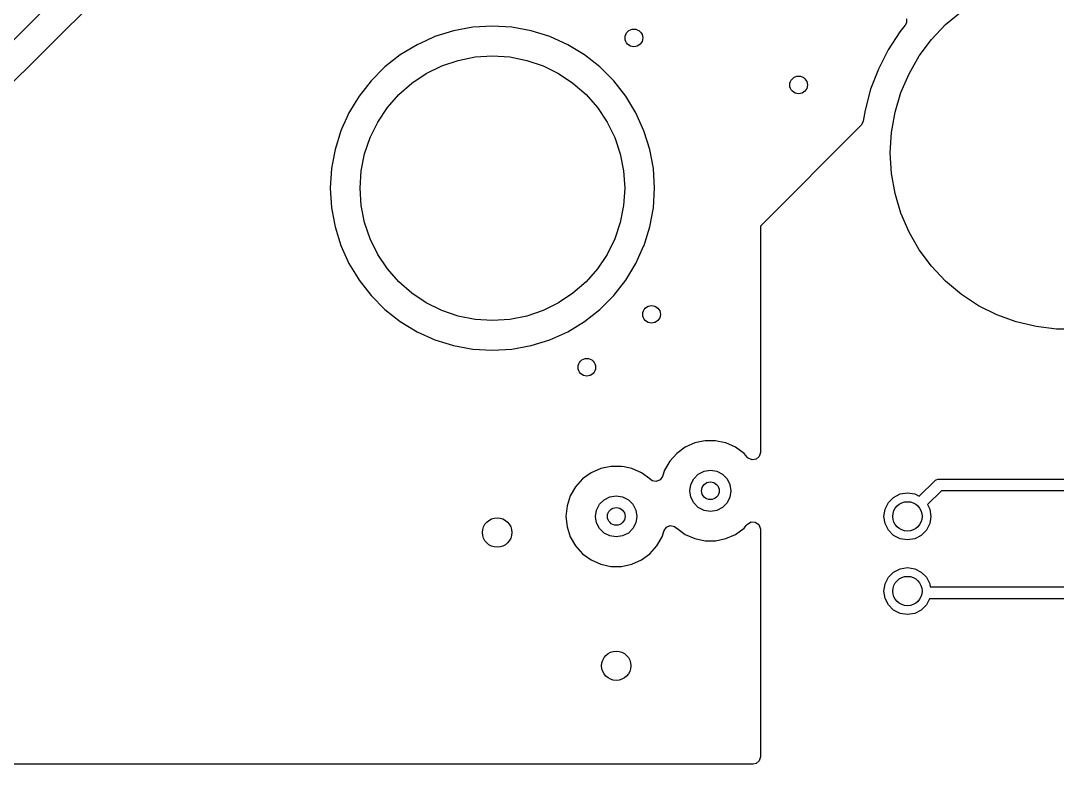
# Model space of a CAD drawing. Extents: x 70 to 224, y -154 to -54.
# Drawn here: x 113.28 to 130.9, y -154.15 to -141.51 of the extents above; entities that cross this region are included whole.
import ezdxf

# ---------------------------------------------------------------- set-up
doc = ezdxf.new("R2010")
doc.units = 0
doc.layers.add('BLACK', color=7, linetype='CONTINUOUS')

msp = doc.modelspace()

# ---------------------------------------------------------------- linework, layer by layer
at = {"layer": 'BLACK', "linetype": 'CONTINUOUS'}
for p, q in [((115.287132, -139.7), (111.425, -143.562132)), ((111.961814, -143.733131), (115.523007, -140.171937)), ((128.332893, -141.472818), (128.332897, -141.542688)), ((128.999275, -141.572879), (129.266524, -141.34863)), ((120.962858, -141.619564), (120.635559, -141.679544)), ((120.962863, -141.619563), (120.962858, -141.619564)), ((121.295, -141.599473), (120.962863, -141.619563)), ((121.627136, -141.619563), (121.295, -141.599473)), ((121.627141, -141.619563), (121.627136, -141.619563)), ((121.627142, -141.619564), (121.627141, -141.619563)), ((121.954441, -141.679544), (121.627142, -141.619564)), ((128.310285, -141.585794), (128.222147, -141.694636)), ((128.332897, -141.542688), (128.310285, -141.585794)), ((128.759867, -141.826637), (128.999275, -141.572879)), ((120.317877, -141.778537), (120.160846, -141.849211)), ((120.317879, -141.778536), (120.317877, -141.778537)), ((120.317895, -141.77853), (120.317879, -141.778536)), ((120.63555, -141.679546), (120.317895, -141.77853)), ((120.635556, -141.679544), (120.63555, -141.679546)), ((120.635559, -141.679544), (120.635556, -141.679544)), ((121.954445, -141.679545), (121.954441, -141.679544)), ((121.954449, -141.679546), (121.954445, -141.679545)), ((122.272104, -141.77853), (121.954449, -141.679546)), ((122.272116, -141.778534), (122.272104, -141.77853)), ((122.272123, -141.778537), (122.272116, -141.778534)), ((122.575557, -141.915102), (122.272123, -141.778537)), ((128.222147, -141.694636), (128.02232, -142.002343)), ((128.551537, -142.106473), (128.759867, -141.826637)), ((120.014445, -141.915101), (119.729673, -142.087251)), ((120.014447, -141.9151), (120.014445, -141.915101)), ((120.160846, -141.849211), (120.014447, -141.9151)), ((122.860318, -142.087246), (122.575557, -141.915102)), ((128.02232, -142.002343), (127.855746, -142.32926)), ((119.729673, -142.087251), (119.467744, -142.29246)), ((120.433962, -142.276271), (120.712657, -142.181667)), ((120.712657, -142.181667), (121.001316, -142.124249)), ((121.001316, -142.124249), (121.295, -142.105)), ((121.295, -142.105), (121.588684, -142.124249)), ((121.588684, -142.124249), (121.877343, -142.181667)), ((121.877343, -142.181667), (122.156038, -142.276271)), ((122.860326, -142.087251), (122.860318, -142.087246)), ((123.122255, -142.29246), (122.860326, -142.087251)), ((128.377102, -142.408602), (128.551537, -142.106473)), ((119.467744, -142.29246), (119.23246, -142.527744)), ((120.17, -142.406443), (120.433962, -142.276271)), ((122.156038, -142.276271), (122.42, -142.406443)), ((123.357539, -142.527744), (123.122255, -142.29246)), ((127.855746, -142.32926), (127.72426, -142.671793)), ((119.23246, -142.527744), (119.027251, -142.789673)), ((119.925287, -142.569955), (120.17, -142.406443)), ((122.42, -142.406443), (122.664713, -142.569955)), ((123.562748, -142.789673), (123.357539, -142.527744)), ((128.238922, -142.72894), (128.377102, -142.408602)), ((119.70401, -142.76401), (119.925287, -142.569955)), ((122.664713, -142.569955), (122.88599, -142.76401)), ((127.72426, -142.671793), (127.629294, -143.026209)), ((119.027251, -142.789673), (118.945009, -142.925719)), ((119.509955, -142.985287), (119.70401, -142.76401)), ((122.88599, -142.76401), (123.080045, -142.985287)), ((123.562751, -142.789678), (123.562748, -142.789673)), ((123.562754, -142.789682), (123.562751, -142.789678)), ((123.734898, -143.074443), (123.562754, -142.789682)), ((128.138865, -143.063152), (128.238922, -142.72894)), ((118.866768, -143.055146), (118.855101, -143.074445)), ((118.945009, -142.925719), (118.866768, -143.055146)), ((119.346443, -143.23), (119.509955, -142.985287)), ((123.080045, -142.985287), (123.243557, -143.23)), ((127.629294, -143.026209), (127.598993, -143.217515)), ((128.078285, -143.406721), (128.138865, -143.063152)), ((118.818621, -143.1555), (118.729791, -143.352873)), ((118.8551, -143.074447), (118.818621, -143.1555)), ((118.855101, -143.074445), (118.8551, -143.074447)), ((119.216271, -143.493962), (119.346443, -143.23)), ((123.243557, -143.23), (123.373729, -143.493962)), ((123.871463, -143.377877), (123.734898, -143.074443)), ((127.598993, -143.217515), (127.569063, -143.280649)), ((118.71853, -143.377895), (118.619546, -143.69555)), ((118.718536, -143.37788), (118.71853, -143.377895)), ((118.729791, -143.352873), (118.718536, -143.37788)), ((123.871467, -143.37789), (123.871463, -143.377877)), ((123.871469, -143.377895), (123.871467, -143.37789)), ((123.926521, -143.554567), (123.871469, -143.377895)), ((127.564201, -143.285797), (125.85, -144.999999)), ((127.569063, -143.280649), (127.564201, -143.285797)), ((128.058, -143.755), (128.078285, -143.406721)), ((119.121667, -143.772657), (119.216271, -143.493962)), ((123.373729, -143.493962), (123.468333, -143.772657)), ((123.970456, -143.695559), (123.926521, -143.554567)), ((118.619544, -143.695559), (118.576632, -143.929724)), ((118.619546, -143.69555), (118.619544, -143.695556)), ((118.619544, -143.695556), (118.619544, -143.695559)), ((119.064249, -144.061316), (119.121667, -143.772657)), ((123.468333, -143.772657), (123.525751, -144.061316)), ((124.030436, -144.022858), (123.970456, -143.695559)), ((128.078285, -144.103279), (128.058, -143.755)), ((118.576632, -143.929724), (118.559563, -144.022863)), ((118.559563, -144.022863), (118.539473, -144.355)), ((119.045, -144.355), (119.064249, -144.061316)), ((123.525751, -144.061316), (123.545, -144.355)), ((124.050527, -144.355), (124.030436, -144.022858)), ((128.138865, -144.446848), (128.078285, -144.103279)), ((118.539473, -144.355), (118.559563, -144.687136)), ((119.064249, -144.648684), (119.045, -144.355)), ((123.545, -144.355), (123.525751, -144.648684)), ((124.030436, -144.687142), (124.050527, -144.355)), ((128.238922, -144.78106), (128.138865, -144.446848)), ((119.121667, -144.937343), (119.064249, -144.648684)), ((123.525751, -144.648684), (123.468333, -144.937343)), ((118.559563, -144.687136), (118.559563, -144.687141)), ((118.559563, -144.687141), (118.559564, -144.687142)), ((118.559564, -144.687142), (118.619544, -145.014441)), ((123.970456, -145.014441), (124.030436, -144.687142)), ((128.377102, -145.101398), (128.238922, -144.78106)), ((119.216271, -145.216038), (119.121667, -144.937343)), ((123.468333, -144.937343), (123.373729, -145.216038)), ((125.85, -144.999999), (125.85, -148.849937)), ((118.619544, -145.014441), (118.619545, -145.014445)), ((118.619545, -145.014445), (118.619546, -145.014449)), ((118.619546, -145.014449), (118.71853, -145.332104)), ((123.884869, -145.289099), (123.970456, -145.014441)), ((128.551537, -145.403527), (128.377102, -145.101398)), ((118.71853, -145.332104), (118.718534, -145.332116)), ((118.718534, -145.332116), (118.718537, -145.332123)), ((118.718537, -145.332123), (118.855102, -145.635557)), ((119.346443, -145.48), (119.216271, -145.216038)), ((123.373729, -145.216038), (123.243557, -145.48)), ((123.734898, -145.635557), (123.871463, -145.332123)), ((123.871463, -145.332123), (123.871978, -145.330472)), ((123.871978, -145.330472), (123.884869, -145.289099)), ((119.509955, -145.724713), (119.346443, -145.48)), ((123.243557, -145.48), (123.080045, -145.724713)), ((128.759867, -145.683363), (128.551537, -145.403527)), ((118.855102, -145.635557), (118.966417, -145.819694)), ((123.562754, -145.920318), (123.734898, -145.635557)), ((128.999275, -145.937121), (128.759867, -145.683363)), ((118.966417, -145.819694), (119.027251, -145.920326)), ((119.70401, -145.94599), (119.509955, -145.724713)), ((123.080045, -145.724713), (122.88599, -145.94599)), ((119.027251, -145.920326), (119.23246, -146.182255)), ((119.925287, -146.140045), (119.70401, -145.94599)), ((122.88599, -145.94599), (122.664713, -146.140045)), ((123.357542, -146.182252), (123.562754, -145.920318)), ((129.266524, -146.16137), (128.999275, -145.937121)), ((119.23246, -146.182255), (119.467744, -146.417539)), ((120.17, -146.303557), (119.925287, -146.140045)), ((122.664713, -146.140045), (122.42, -146.303557)), ((123.122252, -146.417542), (123.357542, -146.182252)), ((129.558, -146.353076), (129.266524, -146.16137)), ((119.467744, -146.417539), (119.729673, -146.622748)), ((120.433962, -146.433729), (120.17, -146.303557)), ((122.42, -146.303557), (122.156038, -146.433729)), ((122.860318, -146.622754), (123.122252, -146.417542)), ((129.869761, -146.509648), (129.558, -146.353076)), ((120.712657, -146.528333), (120.433962, -146.433729)), ((121.001316, -146.585751), (120.712657, -146.528333)), ((121.295, -146.605), (121.001316, -146.585751)), ((121.588684, -146.585751), (121.295, -146.605)), ((121.877343, -146.528333), (121.588684, -146.585751)), ((122.156038, -146.433729), (121.877343, -146.528333)), ((130.19759, -146.628969), (129.869761, -146.509648)), ((119.729673, -146.622748), (119.729678, -146.622751)), ((119.729678, -146.622751), (119.729682, -146.622754)), ((119.729682, -146.622754), (120.014443, -146.794898)), ((122.575557, -146.794898), (122.860318, -146.622754)), ((130.537055, -146.709423), (130.19759, -146.628969)), ((130.883566, -146.749924), (130.537055, -146.709423)), ((131.232434, -146.749924), (130.883566, -146.749924)), ((120.014443, -146.794898), (120.317877, -146.931463)), ((120.317877, -146.931463), (120.31789, -146.931467)), ((120.31789, -146.931467), (120.317895, -146.931469)), ((120.317895, -146.931469), (120.504873, -146.989733)), ((121.954441, -147.030456), (122.272123, -146.931463)), ((122.272123, -146.931463), (122.575557, -146.794898)), ((120.504873, -146.989733), (120.635559, -147.030456)), ((120.635559, -147.030456), (120.962858, -147.090436)), ((120.962858, -147.090436), (121.295, -147.110527)), ((121.295, -147.110527), (121.627142, -147.090436)), ((121.627142, -147.090436), (121.954441, -147.030456)), ((124.735728, -148.686672), (124.572408, -148.759387)), ((124.735733, -148.68667), (124.735728, -148.686672)), ((124.879954, -148.656015), (124.735733, -148.68667)), ((124.910609, -148.6495), (124.879954, -148.656015)), ((125.089391, -148.6495), (124.910609, -148.6495)), ((125.136594, -148.659533), (125.089391, -148.6495)), ((125.264265, -148.68667), (125.136594, -148.659533)), ((125.264267, -148.686671), (125.264265, -148.68667)), ((125.427593, -148.759388), (125.264267, -148.686671)), ((124.427768, -148.864475), (124.30814, -148.997336)), ((124.572408, -148.759387), (124.427768, -148.864475)), ((125.57223, -148.864474), (125.427593, -148.759388)), ((125.572231, -148.864475), (125.57223, -148.864474)), ((125.572232, -148.864476), (125.572231, -148.864475)), ((125.572235, -148.864478), (125.572232, -148.864476)), ((125.63385, -148.932909), (125.572235, -148.864478)), ((125.85, -148.849937), (125.830315, -148.916976)), ((124.30814, -148.997336), (124.21875, -149.152164)), ((125.644797, -148.94365), (125.63385, -148.932909)), ((125.708353, -148.972675), (125.644797, -148.94365)), ((125.777511, -148.962731), (125.708353, -148.972675)), ((125.830315, -148.916976), (125.777511, -148.962731)), ((122.972408, -149.194387), (122.827768, -149.299475)), ((123.135728, -149.121672), (122.972408, -149.194387)), ((123.135733, -149.12167), (123.135728, -149.121672)), ((123.279954, -149.091015), (123.135733, -149.12167)), ((123.310609, -149.0845), (123.279954, -149.091015)), ((123.489391, -149.0845), (123.310609, -149.0845)), ((123.536594, -149.094533), (123.489391, -149.0845)), ((123.664265, -149.12167), (123.536594, -149.094533)), ((123.664267, -149.121671), (123.664265, -149.12167)), ((123.827593, -149.194388), (123.664267, -149.121671)), ((123.97223, -149.299474), (123.827593, -149.194388)), ((124.218748, -149.152168), (124.184577, -149.257337)), ((124.21875, -149.152164), (124.218748, -149.152168)), ((124.716844, -149.294275), (124.794275, -149.216844)), ((124.794275, -149.216844), (124.891844, -149.16713)), ((124.891844, -149.16713), (125, -149.15)), ((125, -149.15), (125.108156, -149.16713)), ((125.108156, -149.16713), (125.205725, -149.216844)), ((125.205725, -149.216844), (125.283156, -149.294275)), ((122.827768, -149.299475), (122.70814, -149.432336)), ((123.972231, -149.299475), (123.97223, -149.299474)), ((123.972232, -149.299476), (123.972231, -149.299475)), ((123.974494, -149.301988), (123.972232, -149.299476)), ((124.011934, -149.330295), (123.974494, -149.301988)), ((124.08078, -149.34221), (124.011934, -149.330295)), ((124.145139, -149.315012), (124.08078, -149.34221)), ((124.184577, -149.257337), (124.145139, -149.315012)), ((124.65, -149.5), (124.66713, -149.391844)), ((124.66713, -149.391844), (124.716844, -149.294275)), ((125.283156, -149.294275), (125.33287, -149.391844)), ((125.33287, -149.391844), (125.35, -149.5)), ((128.550051, -149.593527), (128.814289, -149.32929)), ((128.814289, -149.32929), (128.829442, -149.316853)), ((128.829442, -149.316853), (128.84, -149.312479)), ((128.84, -149.312479), (128.865491, -149.301921)), ((128.865491, -149.301921), (128.885, -149.3)), ((128.885, -149.3), (140.801024, -149.3)), ((122.618747, -149.58717), (122.563504, -149.757192)), ((122.61875, -149.587164), (122.618747, -149.58717)), ((122.70814, -149.432336), (122.61875, -149.587164)), ((123.291844, -149.60213), (123.4, -149.585)), ((123.4, -149.585), (123.508156, -149.60213)), ((124.66713, -149.608156), (124.65, -149.5)), ((125.35, -149.5), (125.33287, -149.608156)), ((128.114886, -149.611393), (128.226393, -149.554577)), ((128.226393, -149.554577), (128.35, -149.535)), ((128.35, -149.535), (128.473607, -149.554577)), ((128.473607, -149.554577), (128.550051, -149.593527)), ((128.926421, -149.5), (128.691472, -149.734948)), ((140.861281, -149.5), (128.926421, -149.5)), ((122.563503, -149.757194), (122.544815, -149.935)), ((122.563504, -149.757192), (122.563503, -149.757194)), ((123.06713, -149.826844), (123.116844, -149.729275)), ((123.116844, -149.729275), (123.194275, -149.651844)), ((123.194275, -149.651844), (123.291844, -149.60213)), ((123.508156, -149.60213), (123.605725, -149.651844)), ((123.605725, -149.651844), (123.683156, -149.729275)), ((123.683156, -149.729275), (123.73287, -149.826844)), ((124.716844, -149.705725), (124.66713, -149.608156)), ((124.794275, -149.783156), (124.716844, -149.705725)), ((125.283156, -149.705725), (125.205725, -149.783156)), ((125.33287, -149.608156), (125.283156, -149.705725)), ((127.969577, -149.811393), (128.026393, -149.699886)), ((128.026393, -149.699886), (128.114886, -149.611393)), ((128.691472, -149.734948), (128.730423, -149.811393)), ((122.544815, -149.935), (122.563503, -150.112805)), ((123.05, -149.935), (123.06713, -149.826844)), ((123.06713, -150.043156), (123.05, -149.935)), ((123.73287, -149.826844), (123.75, -149.935)), ((123.75, -149.935), (123.73287, -150.043156)), ((124.891844, -149.83287), (124.794275, -149.783156)), ((125, -149.85), (124.891844, -149.83287)), ((125.108156, -149.83287), (125, -149.85)), ((125.205725, -149.783156), (125.108156, -149.83287)), ((127.95, -149.935), (127.969577, -149.811393)), ((127.969577, -150.058607), (127.95, -149.935)), ((128.730423, -149.811393), (128.75, -149.935)), ((128.75, -149.935), (128.730423, -150.058607)), ((122.563503, -150.112805), (122.563504, -150.112807)), ((122.563504, -150.112807), (122.618747, -150.282829)), ((123.116844, -150.140725), (123.06713, -150.043156)), ((123.73287, -150.043156), (123.683156, -150.140725)), ((124.215422, -150.177663), (124.254859, -150.119988)), ((124.254859, -150.119988), (124.319217, -150.092789)), ((124.319217, -150.092789), (124.388064, -150.104703)), ((124.388064, -150.104703), (124.425505, -150.133011)), ((125.572926, -150.134754), (125.610711, -150.092789)), ((125.610711, -150.092789), (125.633849, -150.06709)), ((125.633849, -150.06709), (125.693336, -150.030442)), ((125.693336, -150.030442), (125.763193, -150.031771)), ((125.763193, -150.031771), (125.821241, -150.070657)), ((125.821241, -150.070657), (125.849051, -150.134754)), ((128.026393, -150.170114), (127.969577, -150.058607)), ((128.730423, -150.058607), (128.673607, -150.170114)), ((122.618747, -150.282829), (122.61875, -150.282835)), ((122.61875, -150.282835), (122.708141, -150.437665)), ((123.194275, -150.218156), (123.116844, -150.140725)), ((123.291844, -150.26787), (123.194275, -150.218156)), ((123.4, -150.285), (123.291844, -150.26787)), ((123.508156, -150.26787), (123.4, -150.285)), ((123.605725, -150.218156), (123.508156, -150.26787)), ((123.683156, -150.140725), (123.605725, -150.218156)), ((124.091859, -150.437665), (124.18125, -150.282835)), ((124.18125, -150.282835), (124.215422, -150.177663)), ((124.425505, -150.133011), (124.427766, -150.135523)), ((124.427766, -150.135523), (124.427769, -150.135525)), ((124.427769, -150.135525), (124.42777, -150.135526)), ((124.42777, -150.135526), (124.572407, -150.240612)), ((124.572407, -150.240612), (124.735733, -150.313329)), ((125.264267, -150.313329), (125.427593, -150.240612)), ((125.427593, -150.240612), (125.57223, -150.135526)), ((125.57223, -150.135526), (125.572926, -150.134754)), ((125.849051, -150.134754), (125.85, -150.150062)), ((125.85, -150.150062), (125.85, -154.026)), ((128.114886, -150.258607), (128.026393, -150.170114)), ((128.226393, -150.315423), (128.114886, -150.258607)), ((128.585114, -150.258607), (128.473607, -150.315423)), ((128.673607, -150.170114), (128.585114, -150.258607)), ((122.708141, -150.437665), (122.749812, -150.483946)), ((123.97223, -150.570526), (124.091859, -150.437665)), ((124.735733, -150.313329), (124.910609, -150.3505)), ((124.910609, -150.3505), (124.91061, -150.3505)), ((124.91061, -150.3505), (125.089389, -150.3505)), ((125.089389, -150.3505), (125.089391, -150.3505)), ((125.089391, -150.3505), (125.264267, -150.313329)), ((128.35, -150.335), (128.226393, -150.315423)), ((128.473607, -150.315423), (128.35, -150.335)), ((122.749812, -150.483946), (122.827764, -150.570521)), ((122.827764, -150.570521), (122.827767, -150.570523)), ((122.827767, -150.570523), (122.82777, -150.570526)), ((122.82777, -150.570526), (122.972407, -150.675612)), ((123.827593, -150.675612), (123.97223, -150.570526)), ((122.972407, -150.675612), (123.135733, -150.748329)), ((123.135733, -150.748329), (123.310609, -150.7855)), ((123.310609, -150.7855), (123.31061, -150.7855)), ((123.31061, -150.7855), (123.489389, -150.7855)), ((123.489389, -150.7855), (123.489391, -150.7855)), ((123.489391, -150.7855), (123.664267, -150.748329)), ((123.664267, -150.748329), (123.827593, -150.675612)), ((128.114886, -150.881393), (128.226393, -150.824577)), ((128.226393, -150.824577), (128.35, -150.805)), ((128.35, -150.805), (128.473607, -150.824577)), ((128.473607, -150.824577), (128.585114, -150.881393)), ((127.969577, -151.081393), (128.026393, -150.969886)), ((128.026393, -150.969886), (128.114886, -150.881393)), ((128.585114, -150.881393), (128.673607, -150.969886)), ((128.673607, -150.969886), (128.730423, -151.081393)), ((127.95, -151.205), (127.969577, -151.081393)), ((128.730423, -151.081393), (128.738913, -151.135)), ((128.738913, -151.135), (140.085, -151.135)), ((127.969577, -151.328607), (127.95, -151.205)), ((128.026393, -151.440114), (127.969577, -151.328607)), ((128.727166, -151.335), (128.673607, -151.440114)), ((140.043578, -151.335), (128.727166, -151.335)), ((128.114886, -151.528607), (128.026393, -151.440114)), ((128.226393, -151.585423), (128.114886, -151.528607)), ((128.585114, -151.528607), (128.473607, -151.585423)), ((128.673607, -151.440114), (128.585114, -151.528607)), ((128.35, -151.605), (128.226393, -151.585423)), ((128.473607, -151.585423), (128.35, -151.605)), ((125.726, -154.15), (108.90071, -154.15)), ((125.777511, -154.138794), (125.726, -154.15)), ((125.830315, -154.093039), (125.777511, -154.138794)), ((125.85, -154.026), (125.830315, -154.093039))]:
    msp.add_line(p, q, dxfattribs=at)
at = {"layer": 'BLACK'}
for centre, radius in [((123.7, -141.8), 0.15), ((126.5, -142.6), 0.15), ((124, -146.5), 0.15), ((122.9, -147.4), 0.15), ((125, -149.5), 0.15), ((128.35, -149.935), 0.25), ((123.4, -149.935), 0.15), ((121.375, -150.21), 0.25), ((128.35, -151.205), 0.25), ((123.4, -152.475), 0.25)]:
    msp.add_circle(centre, radius, dxfattribs=at)

doc.saveas('drawing.dxf')
